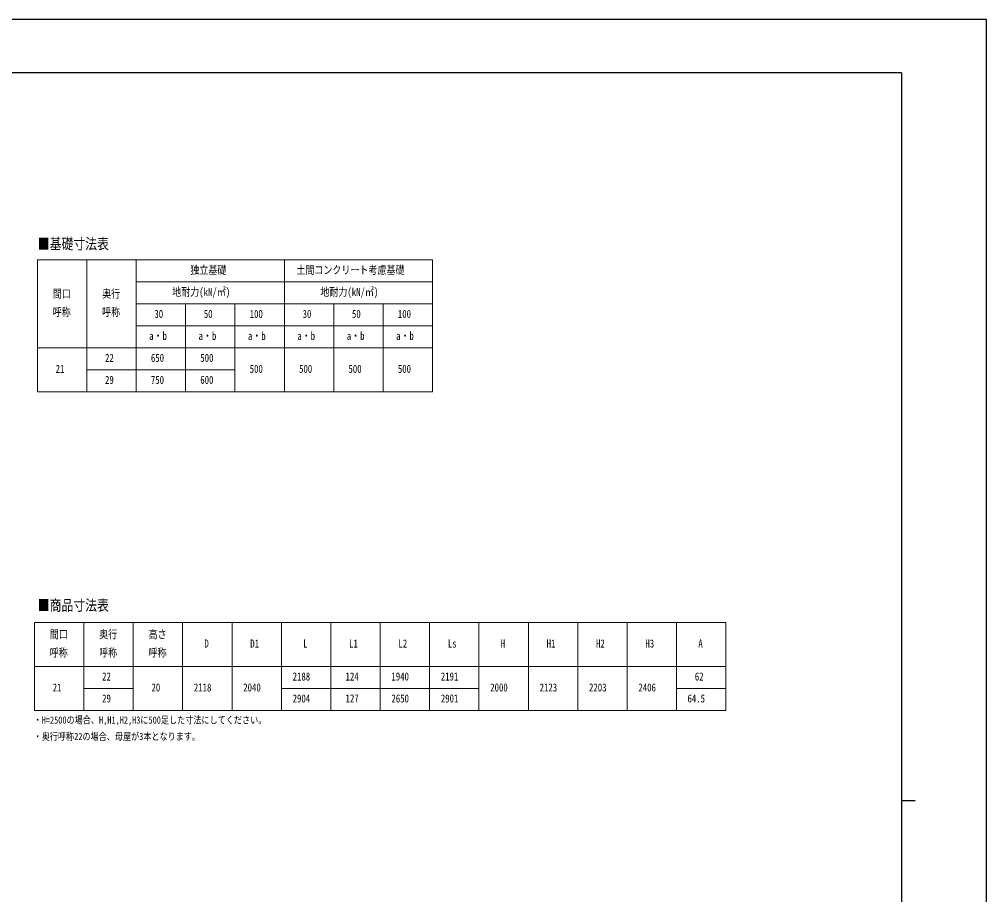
# Model space of a CAD drawing. Units: millimetres, scale not verified. Extents: x -10512 to 10512, y -7425 to 7425.
# Drawn here: x 1700 to 10512, y -543 to 7425 of the extents above; entities that cross this region are included whole.
import ezdxf
from ezdxf.enums import TextEntityAlignment as Align

# ---------------------------------------------------------------- set-up
doc = ezdxf.new("R2010")
doc.units = ezdxf.units.MM
doc.header["$LTSCALE"] = 30
doc.layers.add('0-1_TABLE1', color=7, linetype='Continuous', lineweight=18)
doc.layers.add('0-2_USER1', color=3, linetype='Continuous')
doc.layers.add('0-7_YKK_ZWAK', color=7, linetype='Continuous')
doc.styles.add('ＭＳ ゴシック', font='')
doc.styles.get('ＭＳ ゴシック').set_extended_font_data('MS Gothic')

msp = doc.modelspace()

# ---------------------------------------------------------------- linework, layer by layer
at = {"layer": '0-1_TABLE1'}
for p, q in [((1864, 5234.82), (5464, 5234.82)), ((1864, 5234.82), (1864, 4034.82)), ((2314, 5234.82), (2314, 4034.82)), ((2764, 5234.82), (2764, 4034.82)), ((4114, 5234.82), (4114, 4034.82)), ((2764, 5034.82), (5464, 5034.82)), ((2764, 4834.82), (5464, 4834.82)), ((3214, 4834.82), (3214, 4034.82)), ((3664, 4834.82), (3664, 4034.82)), ((4564, 4834.82), (4564, 4034.82)), ((5014, 4834.82), (5014, 4034.82)), ((2764, 4634.82), (5464, 4634.82)), ((1864, 4434.82), (5464, 4434.82)), ((2314, 4234.82), (3664, 4234.82)), ((1837.42, 1934.01), (8137.42, 1934.01)), ((1837.42, 1934.01), (1837.42, 1134.01)), ((2287.42, 1934.01), (2287.42, 1134.01)), ((2737.42, 1934.01), (2737.42, 1134.01)), ((3187.42, 1934.01), (3187.42, 1134.01)), ((3637.42, 1934.01), (3637.42, 1134.01)), ((4087.42, 1934.01), (4087.42, 1134.01)), ((4537.42, 1934.01), (4537.42, 1134.01)), ((4987.42, 1934.01), (4987.42, 1134.01)), ((5437.42, 1934.01), (5437.42, 1134.01)), ((5887.42, 1934.01), (5887.42, 1134.01)), ((6337.42, 1934.01), (6337.42, 1134.01)), ((6787.42, 1934.01), (6787.42, 1134.01)), ((7237.42, 1934.01), (7237.42, 1134.01)), ((7687.42, 1934.01), (7687.42, 1134.01)), ((8137.42, 1934.01), (8137.42, 1134.01)), ((1837.42, 1534.01), (8137.42, 1534.01)), ((2287.42, 1334.01), (2737.42, 1334.01)), ((4087.42, 1334.01), (5887.42, 1334.01)), ((7687.42, 1334.01), (8137.42, 1334.01)), ((1837.42, 1134.01), (8137.42, 1134.01))]:
    msp.add_line(p, q, dxfattribs=at)
for points in [[(5464, 5234.82), (5464, 4834.82), (5464, 4034.82)], [(1864, 4034.82), (2314, 4034.82), (4114, 4034.82), (5464, 4034.82)]]:
    msp.add_lwpolyline(points, dxfattribs=at)
at = {"layer": '0-7_YKK_ZWAK'}
for p, q in [((9737.55, 6937.5), (-9762.45, 6937.5)), ((9737.55, 6937.5), (9737.55, -6312.5)), ((9737.55, 312.5), (9862.55, 312.5))]:
    msp.add_line(p, q, dxfattribs=at)
msp.add_lwpolyline([(-10512.5, -7425), (10512.5, -7425), (10512.5, 7425), (-10512.5, 7425)], close=True, dxfattribs=at)

# ---------------------------------------------------------------- texts
at = {"layer": '0-1_TABLE1', "style": 'ＭＳ ゴシック', "width": 0.8}
for s, p in [('独立基礎', (3257.66, 5084.82)), ('土間コンクリート考慮基礎', (4223.66, 5084.82)), ('間口', (2003.66, 4868.15)), ('奥行', (2453.66, 4868.15)), ('地耐力(kN/㎡)', (3092.33, 4884.82)), ('地耐力(kN/㎡)', (4442.33, 4884.82)), ('呼称', (2003.66, 4701.49)), ('呼称', (2453.66, 4701.49)), ('30', (2930.33, 4684.82)), ('50', (3380.33, 4684.82)), ('100', (3798.33, 4684.82)), ('30', (4280.33, 4684.82)), ('50', (4730.33, 4684.82)), ('100', (5148.33, 4684.82)), ('a・b', (2882.33, 4484.82)), ('a・b', (3332.33, 4484.82)), ('a・b', (3782.33, 4484.82)), ('a・b', (4232.33, 4484.82)), ('a・b', (4682.33, 4484.82)), ('a・b', (5132.33, 4484.82)), ('22', (2480.33, 4284.82)), ('650', (2898.33, 4284.82)), ('500', (3348.33, 4284.82)), ('21', (2030.33, 4184.82)), ('500', (3798.33, 4184.82)), ('500', (4248.33, 4184.82)), ('500', (4698.33, 4184.82)), ('500', (5148.33, 4184.82)), ('29', (2480.33, 4084.82)), ('750', (2898.33, 4084.82)), ('600', (3348.33, 4084.82)), ('間口', (1977.08, 1767.35)), ('奥行', (2427.08, 1767.35)), ('高さ', (2877.08, 1767.35)), ('D', (3385.75, 1684.01)), ('D1', (3803.75, 1684.01)), ('L', (4285.75, 1684.01)), ('L1', (4703.75, 1684.01)), ('L2', (5153.75, 1684.01)), ('Ls', (5603.75, 1684.01)), ('H', (6085.75, 1684.01)), ('H1', (6503.75, 1684.01)), ('H2', (6953.75, 1684.01)), ('H3', (7403.75, 1684.01)), ('A', (7885.75, 1684.01)), ('呼称', (1977.08, 1600.68)), ('呼称', (2427.08, 1600.68)), ('呼称', (2877.08, 1600.68)), ('22', (2453.75, 1384.01)), ('2188', (4189.75, 1384.01)), ('124', (4671.75, 1384.01)), ('1940', (5089.75, 1384.01)), ('2191', (5539.75, 1384.01)), ('62', (7853.75, 1384.01)), ('21', (2003.75, 1284.01)), ('20', (2903.75, 1284.01)), ('2118', (3289.75, 1284.01)), ('2040', (3739.75, 1284.01)), ('2000', (5989.75, 1284.01)), ('2123', (6439.75, 1284.01)), ('2203', (6889.75, 1284.01)), ('2406', (7339.75, 1284.01)), ('29', (2453.75, 1184.01)), ('2904', (4189.75, 1184.01)), ('127', (4671.75, 1184.01)), ('2650', (5089.75, 1184.01)), ('2901', (5539.75, 1184.01)), ('64.5', (7787.08, 1184.01))]:
    msp.add_text(s, height=73.31, dxfattribs=at).set_placement(p, align=Align.BOTTOM_LEFT)
at = {"layer": '0-2_USER1', "style": 'ＭＳ ゴシック', "width": 0.8}
for s, height, p in [('■基礎寸法表', 98.97, (1867.78, 5302.52)), ('■商品寸法表', 98.97, (1867.78, 2011.9)), ('・H=2500の場合、H,H1,H2,H3に500足した寸法にしてください。', 65.98, (1829.68, 993.47)), ('・奥行呼称22の場合、母屋が3本となります。', 65.98, (1829.68, 843.47))]:
    msp.add_text(s, height=height, dxfattribs=at).set_placement(p, align=Align.BOTTOM_LEFT)

doc.saveas('drawing.dxf')
